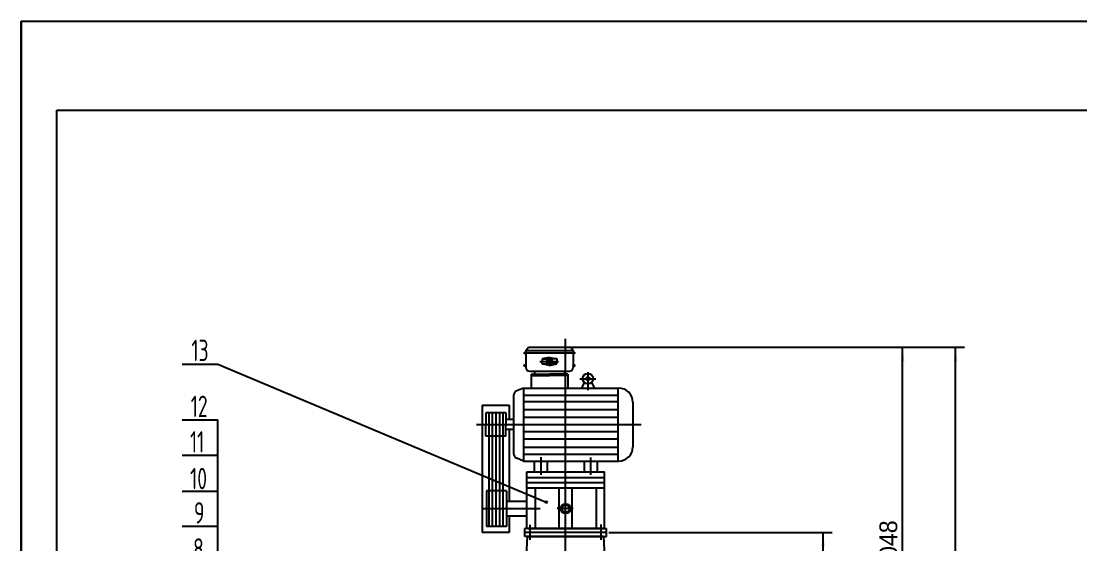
# Model space of a CAD drawing. Extents: x 184 to 1198, y -216 to 625.
# Drawn here: x 604.3 to 901.3, y 478.2 to 624.9 of the extents above; entities that cross this region are included whole.
import ezdxf

# ---------------------------------------------------------------- set-up
doc = ezdxf.new("R2010")
doc.units = 0
doc.layers.get('0').update_dxf_attribs({"color": 8, "linetype": 'CONTINUOUS'})
doc.layers.add('0-EQUIPMENT', color=7, linetype='CONTINUOUS')
doc.layers.add('1', color=8, linetype='CONTINUOUS')
doc.styles.add('HZTXT', font='tssdeng.shx', dxfattribs={"width": 0.8, "bigfont": 'tssdchn.shx'})
doc.styles.add('STYLE1', font='cadt_en.shx', dxfattribs={"width": 0.650136, "bigfont": 'cadt_hz.shx'})
doc.styles.add('STYLE29', font='cadt_en.shx', dxfattribs={"width": 0.971372, "bigfont": 'cadt_hz.shx'})
doc.styles.add('STYLE30', font='cadt_en.shx', dxfattribs={"width": 0.972087, "bigfont": 'cadt_hz.shx'})

# ---------------------------------------------------------------- blocks, each defined once
blk = doc.blocks.new('*D120')
for p, q in [((769.16, 481.35), (831.76, 481.35)), ((829.26, 428.55), (829.26, 481.35)), ((773.91, 428.55), (831.76, 428.55))]:
    blk.add_line(p, q)
for points in [[(829.26, 481.35), (829.76, 477.35), (828.76, 477.35)], [(829.26, 428.55), (828.76, 432.55), (829.76, 432.55)]]:
    blk.add_solid(points)
at = {"style": 'STYLE1'}
blk.add_text('528', height=5, rotation=90, dxfattribs=at).set_placement((826.16, 450.29))
blk = doc.blocks.new('*D121')
for p, q in [((759.02, 533.35), (854.06, 533.35)), ((851.56, 428.55), (851.56, 533.35))]:
    blk.add_line(p, q)
for points in [[(851.56, 533.35), (852.06, 529.35), (851.06, 529.35)], [(851.56, 428.55), (851.06, 432.55), (852.06, 432.55)]]:
    blk.add_solid(points)
at = {"insert": (850.13, 467.72), "char_height": 5, "attachment_point": 7, "rotation": 90, "style": 'STYLE29'}
blk.add_mtext('%%d1048', dxfattribs=at)
blk = doc.blocks.new('*D122')
for p, q in [((757.66, 533.35), (868.92, 533.35)), ((866.42, 285.75), (866.42, 533.35)), ((757.66, 285.75), (868.92, 285.75))]:
    blk.add_line(p, q)
for points in [[(866.42, 533.35), (866.92, 529.35), (865.92, 529.35)], [(866.42, 285.75), (865.92, 289.75), (866.92, 289.75)]]:
    blk.add_solid(points)
at = {"insert": (864.99, 406.57), "char_height": 5, "attachment_point": 7, "rotation": 90, "style": 'STYLE30'}
blk.add_mtext('%%d2476', dxfattribs=at)

msp = doc.modelspace()

# ---------------------------------------------------------------- linework, layer by layer
for p, q in [((604.27989, 624.90341), (1198.27989, 624.90341)), ((604.27989, -216.09659), (604.27989, 624.90341)), ((604.27989, 624.90341), (604.27989, -216.09659, 1))]:
    msp.add_line(p, q)
at = {"layer": '0-EQUIPMENT'}
for p, q in [((757.03292, 273.84427), (757.03292, 535.76483)), ((745.35636, 531.77575), (745.89445, 531.77575)), ((745.62614, 531.45343), (745.62614, 532.04495)), ((745.82889, 532.42849), (746.58252, 533.34992)), ((745.82889, 532.42849), (759.14721, 532.42849, 6.28319)), ((745.82889, 532.42849), (745.82889, 527.71693)), ((745.82889, 531.82509), (759.14721, 531.82509)), ((746.58252, 533.34992), (758.39144, 533.34992)), ((759.14507, 532.42849), (758.39144, 533.34992)), ((759.6176, 531.77575), (759.07951, 531.77575, 6.28319)), ((759.14721, 532.42849), (759.14721, 527.71693)), ((749.81966, 529.38787), (754.99133, 529.38787)), ((752.48698, 530.5275), (750.42533, 530.09087)), ((750.42533, 530.09087), (752.21345, 530.09087)), ((750.42533, 530.09087), (750.42533, 529.38787)), ((750.42533, 528.68487), (750.42533, 529.38787)), ((752.48698, 528.24824), (750.42533, 528.68487)), ((750.42533, 528.68487), (752.21345, 528.68487)), ((752.48698, 530.5275), (754.54863, 530.09087)), ((752.48698, 528.24824), (754.54863, 528.68487)), ((754.54863, 530.09087), (752.7605, 530.09087)), ((754.54863, 528.68487), (752.7605, 528.68487)), ((754.54863, 530.09087), (754.54863, 529.38787)), ((754.54863, 528.68487), (754.54863, 529.38787)), ((649.45414, 528.64599), (659.45414, 528.64599)), ((659.45414, 528.64599), (751.60354, 489.90084)), ((745.92248, 528.24011), (745.31613, 528.24011, 1)), ((745.62614, 528.54843), (745.62614, 527.9199)), ((746.89932, 526.6465), (758.07678, 526.6465)), ((747.31481, 525.81751), (747.31481, 521.91026)), ((747.31481, 525.81751), (752.48698, 525.81751)), ((748.24773, 526.6465), (748.24773, 525.81751)), ((757.65915, 525.81751), (752.48698, 525.81751)), ((756.72623, 526.6465), (756.72623, 525.81751, 6.28319)), ((757.65915, 525.81751), (757.65915, 521.91026)), ((759.05148, 528.24011), (759.65782, 528.24011)), ((759.34782, 528.54843), (759.34782, 527.9199)), ((763.26789, 526.36838), (763.26789, 521.31435, 6.28319)), ((747.31481, 525.44628), (752.48698, 525.44628)), ((757.65915, 525.44628), (752.48698, 525.44628)), ((760.99177, 524.53935), (765.54392, 524.53935, 1)), ((762.21276, 523.50227), (761.43192, 521.91026)), ((764.32302, 523.50227), (765.10386, 521.91026)), ((745.17789, 521.91026), (743.31183, 521.12646)), ((745.17789, 521.91026), (771.89542, 521.91026)), ((745.17789, 521.91026), (745.17789, 501.41026)), ((745.17789, 519.93287), (771.63277, 519.93287)), ((771.63277, 521.91026), (771.63277, 501.41026)), ((733.6513, 517.06917), (741.16537, 517.06917)), ((733.6513, 517.06917), (733.6513, 481.34992)), ((741.16537, 517.06917), (741.16537, 513.06026)), ((742.39271, 519.7435), (742.39271, 503.58059, 6.28319)), ((771.63277, 518.0712), (745.17789, 518.0712)), ((775.89542, 517.91026), (775.89542, 505.41026)), ((734.64421, 514.91433), (734.64421, 511.66026)), ((740.22317, 514.91433), (734.64421, 514.91433)), ((735.43309, 514.91433), (735.43309, 483.07342)), ((736.43687, 514.91433), (736.43687, 483.07342)), ((737.44065, 514.91433), (737.44065, 483.07342)), ((738.44443, 514.91433), (738.44443, 483.07342)), ((739.44821, 514.91433), (739.44821, 483.07342)), ((740.22317, 514.91433), (740.22317, 511.66026)), ((771.63277, 515.77519), (745.17789, 515.77519)), ((649.45414, 513.00437), (659.45414, 513.00437)), ((659.45414, 463.00437), (659.45414, 513.00437, 1)), ((731.99281, 511.66026), (778.20917, 511.66026)), ((734.64421, 508.40619), (734.64421, 511.66026)), ((742.39271, 513.06026), (740.22317, 513.06026)), ((740.22317, 508.40619), (740.22317, 511.66026)), ((745.17789, 513.6918), (771.63277, 513.6918, 6.28319)), ((740.22317, 508.40619), (734.64421, 508.40619)), ((742.39271, 510.26026), (740.22317, 510.26026)), ((741.16537, 510.26026), (741.16537, 490.12937)), ((771.63277, 509.62872), (745.17789, 509.62872)), ((771.63277, 507.54533), (745.17789, 507.54533)), ((771.63277, 505.24932), (745.17789, 505.24932)), ((659.45414, 503.00437), (649.45414, 503.00437)), ((745.17789, 501.41026), (743.30958, 502.19858)), ((745.17789, 503.38765), (771.63277, 503.38765)), ((750.03292, 502.47955), (750.03292, 497.57194)), ((764.03292, 502.4182), (764.03292, 497.51059)), ((745.17789, 501.41026), (771.89542, 501.41026)), ((748.23292, 501.41026), (748.23292, 498.38094)), ((751.83292, 501.41026), (751.83292, 498.38094)), ((762.23292, 501.41026), (762.23292, 498.38094)), ((765.83292, 501.41026), (765.83292, 498.38094)), ((746.18185, 482.47492), (746.18185, 498.38094)), ((746.18185, 498.38094), (767.884, 498.38094)), ((746.18185, 496.82782), (767.884, 496.82782)), ((767.884, 482.47492), (767.884, 498.38094)), ((740.42895, 493.05667), (734.84999, 493.05667)), ((734.84999, 493.05667), (734.84999, 483.07342)), ((740.42895, 493.05667), (740.42895, 483.07342)), ((767.884, 495.34992), (746.18185, 495.34992)), ((746.18185, 493.87203), (767.884, 493.87203)), ((748.45612, 493.87203), (748.45612, 482.47492)), ((755.25002, 482.47492), (755.25002, 493.87203)), ((758.81582, 482.47492), (758.81582, 493.87203)), ((765.60973, 493.87203), (765.60973, 482.47492)), ((649.45414, 493.00437), (659.45414, 493.00437)), ((740.42895, 490.12937), (746.18185, 490.12937)), ((733.6513, 488.06504), (749.84806, 488.06504)), ((759.16074, 488.06504), (754.66134, 488.06504)), ((755.25002, 488.06504), (756.42744, 488.06504)), ((740.42895, 486.00072), (746.18185, 486.00072)), ((741.16537, 486.00072), (741.16537, 481.34992)), ((659.45414, 483.00437), (649.45414, 483.00437)), ((741.16537, 481.34992), (733.6513, 481.34992)), ((740.42895, 483.07342), (734.84999, 483.07342)), ((745.53292, 480.22492), (745.53292, 482.47492)), ((767.65792, 482.47492), (745.53292, 482.47492)), ((768.53292, 481.34992), (745.53292, 481.34992)), ((746.40792, 482.47492), (768.53292, 482.47492)), ((747.03292, 479.25725), (747.03292, 483.47498)), ((767.03292, 479.25725), (767.03292, 483.5808)), ((768.53292, 480.22492), (768.53292, 482.47492)), ((743.96629, 431.32787), (746.30345, 480.22492)), ((767.65792, 480.22492), (745.53292, 480.22492)), ((746.40792, 480.22492), (768.53292, 480.22492)), ((770.09956, 431.32787), (767.7624, 480.22492))]:
    msp.add_line(p, q, dxfattribs=at)
for centre, radius in [((745.62614, 531.77575), 0.20275), ((759.34782, 531.77575), 0.20275), ((752.48698, 529.38787), 0.75433), ((752.48698, 529.38787), 0.3799), ((745.62614, 528.24011), 0.20275), ((759.34782, 528.24011), 0.20275), ((763.26785, 524.53935), 1.47944), ((763.27503, 524.53935), 0.50579), ((751.60354, 489.90084), 0.25), ((757.03292, 488.06504), 1.3501), ((757.03292, 488.06504), 1.02422)]:
    msp.add_circle(centre, radius, dxfattribs=at)
for centre, radius, start, end in [((746.89932, 527.71693), 1.07043, 180, 270), ((758.07678, 527.71693), 1.07043, 270, 360), ((743.89271, 519.7435), 1.5, 112.783741, 180), ((771.89542, 517.91026), 4, 0, 90), ((771.89542, 505.41026), 4, 270, 360), ((743.89271, 503.58059), 1.5, 180, 247.1231009)]:
    msp.add_arc(centre, radius, start, end, dxfattribs=at)
at = {"layer": '1'}
for p, q in [((614.27989, 599.90341), (1188.27989, 599.90341)), ((614.27989, -206.09659), (614.27989, 599.90341))]:
    msp.add_line(p, q, dxfattribs=at)

# ---------------------------------------------------------------- block references
at = {"layer": '0-EQUIPMENT'}
for name in ['*D122', '*D121', '*D120']:
    msp.add_blockref(name, (0, 0), dxfattribs=at)

# ---------------------------------------------------------------- texts
at = {"layer": '0-EQUIPMENT', "style": 'HZTXT', "width": 0.7}
for s, p in [('13', (652.03514, 529.48792)), ('12', (651.85114, 513.76892)), ('11', (651.64714, 503.80992)), ('10', (651.67814, 493.50992)), ('9', (652.74114, 483.86992)), ('8', (652.49814, 473.74192))]:
    msp.add_text(s, height=6, dxfattribs=at).set_placement(p)

doc.saveas('drawing.dxf')
